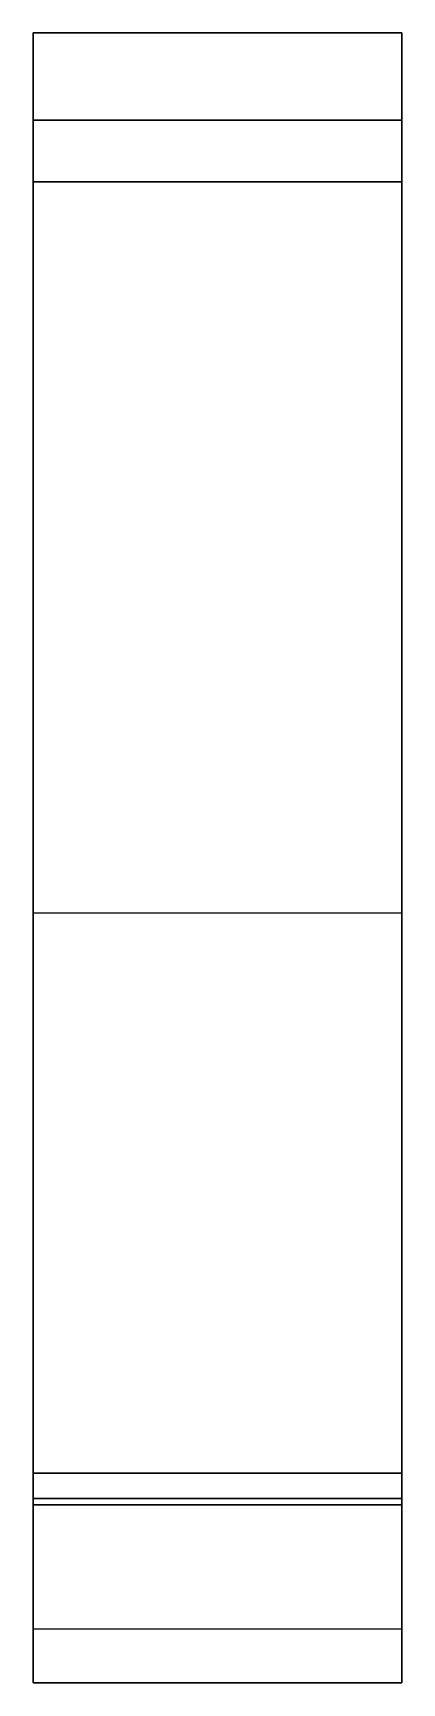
# Model space of a CAD drawing. Extents: x 0 to 29, y -130 to 0.
import ezdxf

# ---------------------------------------------------------------- set-up
doc = ezdxf.new("R2010")
doc.units = 0
doc.layers.get('0').update_dxf_attribs({"linetype": 'CONTINUOUS'})
doc.layers.add('ACESSORIOS', color=1, linetype='CONTINUOUS')

msp = doc.modelspace()

# ---------------------------------------------------------------- linework, layer by layer
at = {"extrusion": (-1, 0, 0)}
for p, q in [((0, -69.16), (0, 0)), ((0, -1.52, 66.75), (0, 0, 62.64)), ((0, 0, 62.64), (0, 0)), ((29, -1.52, 66.75), (29, 0, 62.64)), ((0, -3.75, 72.76), (0, -1.52, 66.75)), ((29, -3.75, 72.76), (29, -1.52, 66.75)), ((0, -3.75, 72.76), (0, -6.85, 81.13)), ((29, -3.75, 72.76), (29, -6.85, 81.13)), ((29, -6.85, 81.13), (29, -11.71, 97.75)), ((0, -11.71, 97.75), (0, -11.71, 114.26)), ((0, -11.71, 114.26), (0, -38.72, 114.26)), ((29, -11.71, 97.75), (29, -11.71, 114.26)), ((29, -11.71, 114.26), (29, -38.72, 114.26)), ((0, -61.87, 114.26), (0, -38.72, 114.26)), ((29, -61.87, 114.26), (29, -38.72, 114.26)), ((0, -80.21, 114.26), (0, -61.87, 114.26)), ((29, -80.21, 114.26), (29, -61.87, 114.26)), ((0, -80.21, 114.26), (0, -115.21, 114.26)), ((29, -80.21, 114.26), (29, -115.21, 114.26)), ((0, -125.44, 82.17), (0, -113.21, 75.11)), ((0, -113.21, 75.11), (0, -113.21, 49.01)), ((0, -113.21, 49.01), (0, -115.7, 41.69)), ((29, -125.44, 82.17), (29, -113.21, 75.11)), ((29, -113.21, 75.11), (29, -113.21, 49.01)), ((29, -113.21, 49.01), (29, -115.7, 41.69)), ((0, -115.21, 114.26), (0, -115.21, 112.76)), ((0, -115.21, 112.76), (0, -129.71, 112.76)), ((29, -115.21, 114.26), (29, -115.21, 112.76)), ((29, -115.21, 112.76), (29, -129.71, 112.76)), ((0, -115.7, 41.69), (0, -115.7, 19.27)), ((29, -115.7, 41.69), (29, -115.7, 19.27)), ((0, -129.71, 98.11), (0, -125.44, 82.17)), ((29, -129.71, 98.11), (29, -125.44, 82.17)), ((0, -129.71, 112.76), (0, -129.71, 98.11)), ((29, -129.71, 112.76), (29, -129.71, 98.11))]:
    msp.add_line(p, q, dxfattribs=at)
msp.add_line((0, 0), (29, 0))
at = {"layer": 'ACESSORIOS'}
for points in [[(0, -69.16), (29, -69.16), (29, 0), (0, 0)], [(0, 0), (29, 0), (29, 0, 62.64), (0, 0, 62.64)], [(0, 0, 62.64), (0, 0), (0, -69.16), (0, -113.21, 49.01)], [(29, -113.21, 49.01), (29, -69.16), (29, 0), (29, 0, 62.64)], [(0, 0, 62.64), (0, -6.85, 81.13), (29, -6.85, 81.13), (29, 0, 62.64)], [(0, -6.85, 81.13), (0, 0, 62.64), (0, -113.21, 49.01), (0, -113.21, 75.11)], [(29, -113.21, 75.11), (29, -113.21, 49.01), (29, 0, 62.64), (29, -6.85, 81.13)], [(0, -6.85, 81.13), (0, -11.71, 97.75), (29, -11.71, 97.75), (29, -6.85, 81.13)], [(0, -11.71, 97.75), (0, -6.85, 81.13), (0, -113.21, 75.11), (0, -115.21, 98.11)], [(29, -115.21, 98.11), (29, -113.21, 75.11), (29, -6.85, 81.13), (29, -11.71, 97.75)], [(0, -11.71, 114.26), (29, -11.71, 114.26), (29, -115.21, 114.26), (0, -115.21, 114.26)], [(0, -11.71, 97.75), (0, -11.71, 114.26), (29, -11.71, 114.26), (29, -11.71, 97.75)], [(0, -11.71, 114.26), (0, -11.71, 97.75), (0, -115.21, 98.11), (0, -115.21, 114.26)], [(29, -115.21, 114.26), (29, -115.21, 98.11), (29, -11.71, 97.75), (29, -11.71, 114.26)], [(0, -69.16), (29, -69.16), (29, -115.7, 19.27), (0, -115.7, 19.27)], [(0, -69.16), (0, -115.7, 19.27), (0, -115.7, 41.69), (0, -113.21, 49.01)], [(29, -113.21, 49.01), (29, -115.7, 41.69), (29, -115.7, 19.27), (29, -69.16)], [(0, -113.21, 75.11), (0, -125.44, 82.17), (29, -125.44, 82.17), (29, -113.21, 75.11)], [(0, -113.21, 75.11), (0, -113.21, 49.01), (29, -113.21, 49.01), (29, -113.21, 75.11)], [(0, -113.21, 49.01), (0, -115.7, 41.69), (29, -115.7, 41.69), (29, -113.21, 49.01)], [(0, -114.21, 86.61), (0, -113.21, 75.11), (0, -125.44, 82.17), (0, -119.83, 84.39)], [(29, -125.44, 82.17), (29, -113.21, 75.11), (29, -114.21, 86.61), (29, -119.83, 84.39)], [(0, -125.44, 82.17), (0, -114.21, 86.61), (0, -115.21, 98.11), (0, -129.71, 98.11)], [(0, -115.21, 114.26), (0, -115.21, 112.76), (29, -115.21, 112.76), (29, -115.21, 114.26)], [(0, -115.21, 112.76), (0, -129.71, 112.76), (29, -129.71, 112.76), (29, -115.21, 112.76)], [(0, -129.71, 98.11), (0, -115.21, 98.11), (0, -115.21, 112.76), (0, -129.71, 112.76)], [(29, -129.71, 98.11), (29, -125.44, 82.17), (29, -114.21, 86.61), (29, -115.21, 98.11)], [(29, -129.71, 98.11), (29, -115.21, 98.11), (29, -115.21, 112.76), (29, -129.71, 112.76)], [(0, -115.7, 41.69), (0, -115.7, 19.27), (29, -115.7, 19.27), (29, -115.7, 41.69)], [(0, -129.71, 98.11), (0, -125.44, 82.17), (29, -125.44, 82.17), (29, -129.71, 98.11)], [(0, -129.71, 112.76), (0, -129.71, 98.11), (29, -129.71, 98.11), (29, -129.71, 112.76)]]:
    msp.add_3dface(points, dxfattribs=at)

doc.saveas('drawing.dxf')
